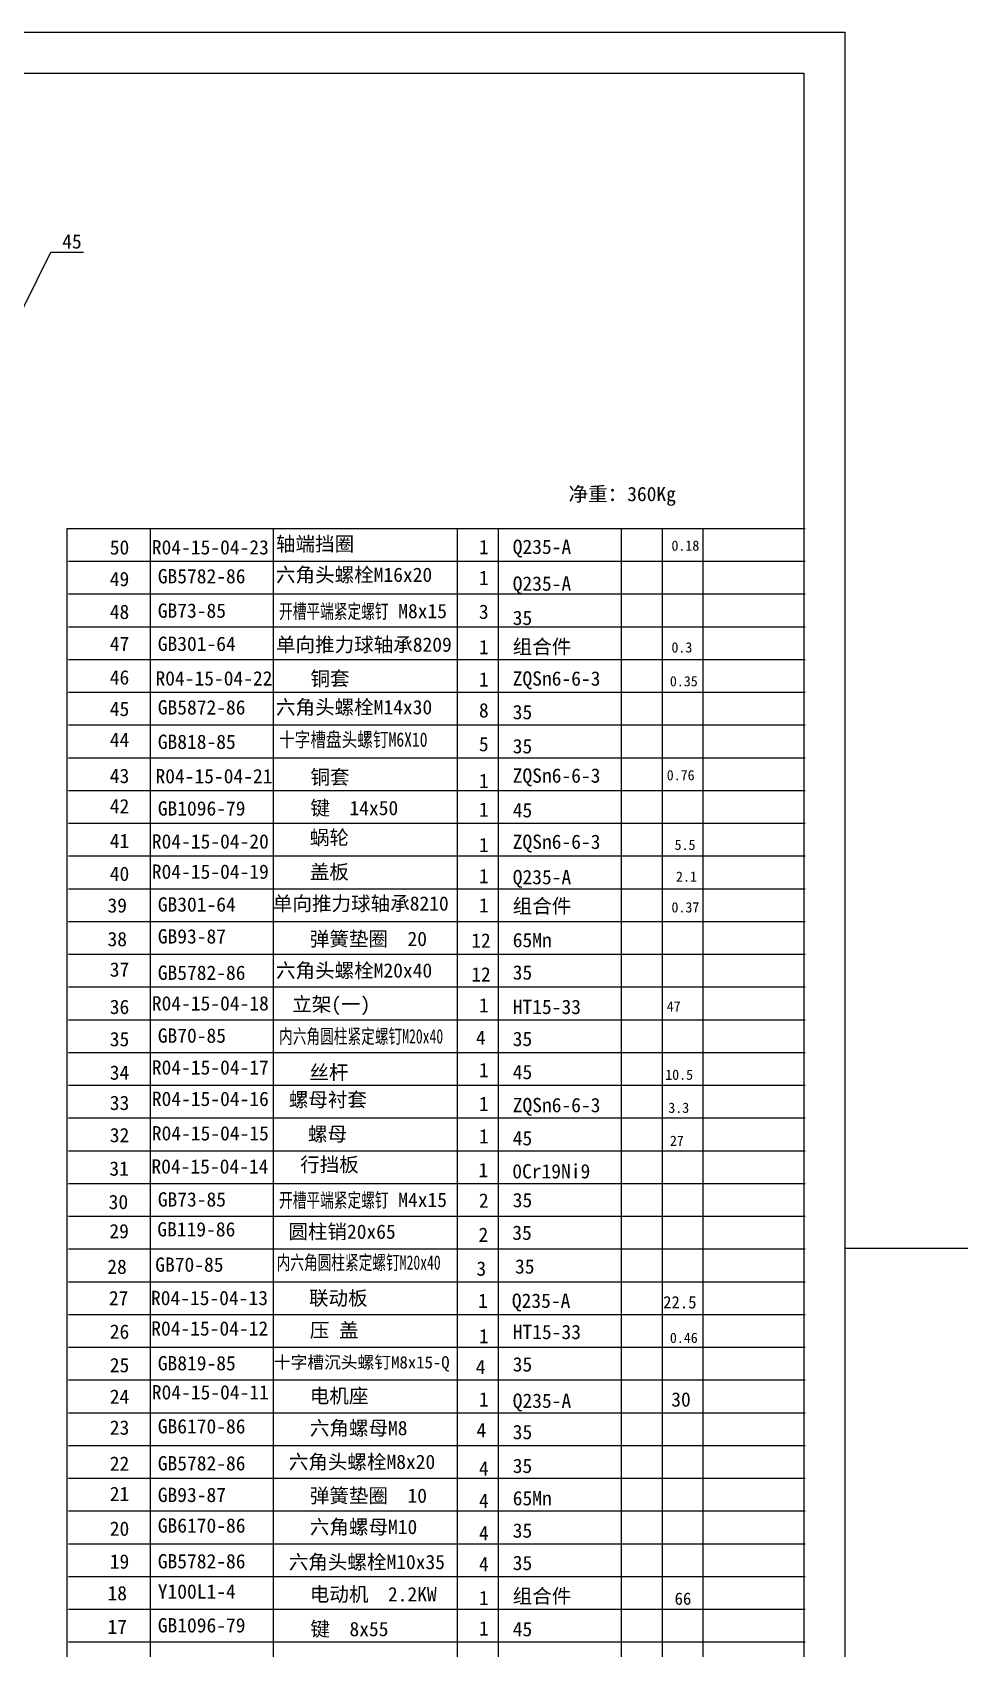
# Model space of a CAD drawing. Header units: millimetres. Extents: x 426 to 3129, y 89 to 2051.
# Drawn here: x 2443 to 3129, y 777 to 1961 of the extents above; entities that cross this region are included whole.
import ezdxf

# ---------------------------------------------------------------- set-up
doc = ezdxf.new("R2010")
doc.units = ezdxf.units.MM
doc.layers.add('3', color=5, linetype='Continuous')
doc.layers.add('TEXT', color=5, linetype='Continuous')
doc.styles.add('STYLE3', font='SimSun.ttf')

msp = doc.modelspace()

# ---------------------------------------------------------------- linework, layer by layer
for p, q in [((590.67769, 1931.0539), (3008.67769, 1931.0539)), ((3008.67769, 1931.0539), (3008.67769, 209.0539)), ((2468.67769, 1597.20564), (2468.67769, 1073.0539)), ((2468.67769, 1261.20564), (2468.67769, 713.0539)), ((2468.67769, 1117.20564), (2468.67769, 569.0539))]:
    msp.add_line(p, q)
at = {"layer": '3'}
for p, q in [((2319.5166, 1522.02967), (2456.76276, 1799.9924)), ((2456.76276, 1799.9924), (2480.76276, 1799.9924)), ((3038.67769, 1070.0539), (3128.67769, 1070.0539))]:
    msp.add_line(p, q, dxfattribs=at)
at = {"layer": 'TEXT'}
for p, q in [((515.67769, 1961.0539), (3038.67769, 1961.0539)), ((3038.67769, 1961.0539), (3038.67769, 179.0539)), ((3009.70192, 1597.20564), (2468.67769, 1597.20564)), ((2529.70192, 1597.20564), (2529.70192, 1225.20564)), ((2619.70192, 1597.20564), (2619.70192, 1225.20564)), ((2754.70192, 1597.20564), (2754.70192, 1225.20564)), ((2784.70192, 1597.20564), (2784.70192, 1225.20564)), ((2874.70192, 1597.20564), (2874.70192, 1225.20564)), ((2904.70192, 1597.20564), (2904.70192, 1243.20564)), ((2934.70192, 1597.20564), (2934.70192, 1225.20564)), ((3009.70192, 1573.20564), (2469.70192, 1573.20564)), ((3009.70192, 1549.20564), (2469.70192, 1549.20564)), ((3009.70192, 1525.20564), (2469.70192, 1525.20564)), ((3009.70192, 1501.20564), (2469.70192, 1501.20564)), ((3009.70192, 1477.20564), (2469.70192, 1477.20564)), ((3009.70192, 1453.20564), (2469.70192, 1453.20564)), ((3009.70192, 1429.20564), (2469.70192, 1429.20564)), ((3009.70192, 1405.20564), (2469.70192, 1405.20564)), ((3009.70192, 1381.20564), (2469.70192, 1381.20564)), ((3009.70192, 1357.20564), (2469.70192, 1357.20564)), ((3009.70192, 1357.20564), (2469.70192, 1357.20564)), ((3009.70192, 1333.20564), (2469.70192, 1333.20564)), ((3009.70192, 1309.20564), (2469.70192, 1309.20564)), ((3009.70192, 1285.20564), (2469.70192, 1285.20564)), ((3009.70192, 1261.20564), (2469.70192, 1261.20564)), ((2529.70192, 1261.20564), (2529.70192, 865.20564)), ((2619.70192, 1261.20564), (2619.70192, 865.20564)), ((2754.70192, 1261.20564), (2754.70192, 865.20564)), ((2784.70192, 1261.20564), (2784.70192, 865.20564)), ((2874.70192, 1261.20564), (2874.70192, 865.20564)), ((2904.70192, 1261.20564), (2904.70192, 883.20564)), ((2934.70192, 1261.20564), (2934.70192, 865.20564)), ((3009.70192, 1237.20564), (2469.70192, 1237.20564)), ((3009.70192, 1213.20564), (2469.70192, 1213.20564)), ((3009.70192, 1189.20564), (2469.70192, 1189.20564)), ((3009.70192, 1165.20564), (2469.70192, 1165.20564)), ((3009.70192, 1141.20564), (2469.70192, 1141.20564)), ((3009.70192, 1117.20564), (2469.70192, 1117.20564)), ((2529.70192, 1117.20564), (2529.70192, 721.20564)), ((2619.70192, 1117.20564), (2619.70192, 721.20564)), ((2754.70192, 1117.20564), (2754.70192, 721.20564)), ((2784.70192, 1117.20564), (2784.70192, 721.20564)), ((2874.70192, 1117.20564), (2874.70192, 721.20564)), ((2904.70192, 1117.20564), (2904.70192, 739.20564)), ((2934.70192, 1117.20564), (2934.70192, 721.20564)), ((3009.70192, 1093.20564), (2469.70192, 1093.20564)), ((3009.70192, 1069.20564), (2469.70192, 1069.20564)), ((3009.70192, 1045.20564), (2469.70192, 1045.20564)), ((3009.70192, 1021.20564), (2469.70192, 1021.20564)), ((3009.70192, 997.20564), (2469.70192, 997.20564)), ((3009.70192, 973.20564), (2469.70192, 973.20564)), ((3009.70192, 949.20564), (2469.70192, 949.20564)), ((3009.70192, 925.20564), (2469.70192, 925.20564)), ((3009.70192, 901.20564), (2469.70192, 901.20564)), ((3009.70192, 877.20564), (2469.70192, 877.20564)), ((3009.70192, 853.20564), (2469.70192, 853.20564)), ((3009.70192, 853.20564), (2469.70192, 853.20564)), ((3009.70192, 829.20564), (2469.70192, 829.20564)), ((3009.70192, 805.20564), (2469.70192, 805.20564)), ((3009.70192, 781.20564), (2469.70192, 781.20564))]:
    msp.add_line(p, q, dxfattribs=at)

# ---------------------------------------------------------------- texts
at = {"layer": '3', "char_height": 10.5, "attachment_point": 1}
for s, insert, width in [('\\f宋体|b0|i0|c134|p2;45', (2465.2159, 1813.09272), 21.6078), ('\\f宋体|b0|i0|c134|p2;R04-15-04-23', (2530.88347, 1588.90815), 80.5962), ('\\f宋体|b0|i0|c134|p2;Q235-A', (2795.31327, 1589.27496), 80.5962), ('\\f宋体|b0|i0|c134|p2;GB5782-86', (2535.22123, 1567.74138), 80.5962), ('\\f宋体|b0|i0|c134|p2;Q235-A', (2795.31327, 1562.3252), 80.5962), ('\\f宋体|b0|i0|c134|p2;GB73-85', (2535.22123, 1542.5014), 80.5962), ('\\f宋体|b0|i0|c134|p2;35', (2795.31327, 1537.19524), 80.5962), ('\\f宋体|b0|i0|c134|p2;GB301-64', (2535.22123, 1518.19623), 80.5962), ('\\f宋体|b0|i0|c134|p2;组合件', (2795.31327, 1516.07007), 80.5962), ('\\f宋体|b0|i0|c134|p2;R04-15-04-22', (2533.54478, 1492.87756), 80.5962), ('\\f宋体|b0|i0|c134|p2;ZQSn6-6-3', (2795.31327, 1492.76355), 80.5962), ('\\f宋体|b0|i0|c134|p2;GB5872-86', (2535.22123, 1471.61586), 80.5962), ('\\f宋体|b0|i0|c134|p2;35', (2795.31327, 1468.15286), 80.5962), ('\\f宋体|b0|i0|c134|p2;GB818-85', (2535.22123, 1446.37588), 80.5962), ('\\f宋体|b0|i0|c134|p2;35', (2795.31327, 1443.1761), 80.5962), ('\\f宋体|b0|i0|c134|p2;ZQSn6-6-3', (2795.31327, 1421.61632), 80.5962), ('\\f宋体|b0|i0|c134|p2;R04-15-04-21', (2533.54478, 1421.19367), 80.5962), ('\\f宋体|b0|i0|c134|p2;GB1096-79', (2535.22123, 1397.54563), 80.5962), ('\\f宋体|b0|i0|c134|p2;45', (2795.31327, 1396.26377), 80.5962), ('\\f宋体|b0|i0|c134|p2;R04-15-04-20', (2530.88347, 1373.35561), 80.5962), ('\\f宋体|b0|i0|c134|p2;ZQSn6-6-3', (2795.31327, 1373.10679), 80.5962), ('\\f宋体|b0|i0|c134|p2;R04-15-04-19', (2530.88347, 1351.2064), 80.5962), ('\\f宋体|b0|i0|c134|p2;Q235-A', (2795.31327, 1347.23496), 80.5962), ('\\f宋体|b0|i0|c134|p2;GB301-64', (2535.22123, 1327.16263), 80.5962), ('\\f宋体|b0|i0|c134|p2;组合件', (2795.31327, 1326.10116), 80.5962), ('\\f宋体|b0|i0|c134|p2;GB93-87', (2535.22123, 1303.79227), 80.5962), ('\\f宋体|b0|i0|c134|p2;65Mn', (2795.31327, 1301.06449), 80.5962), ('\\f宋体|b0|i0|c134|p2;GB5782-86', (2535.22123, 1277.15007), 80.5962), ('\\f宋体|b0|i0|c134|p2;35', (2795.31327, 1277.34875), 80.5962), ('\\f宋体|b0|i0|c134|p2;R04-15-04-18', (2530.88347, 1254.69511), 80.5962), ('\\f宋体|b0|i0|c134|p2;HT15-33', (2795.31327, 1252.09254), 80.5962), ('\\f宋体|b0|i0|c134|p2;GB70-85', (2535.22123, 1231.06138), 80.5962), ('\\f宋体|b0|i0|c134|p2;35', (2795.31327, 1228.65624), 80.5962), ('\\f宋体|b0|i0|c134|p2;R04-15-04-17', (2530.88347, 1207.73308), 80.5962), ('\\f宋体|b0|i0|c134|p2;45', (2795.31327, 1204.38174), 80.5962), ('\\f宋体|b0|i0|c134|p2;R04-15-04-16', (2530.88347, 1184.71959), 80.5962), ('\\f宋体|b0|i0|c134|p2;ZQSn6-6-3', (2795.31327, 1180.14671), 80.5962), ('\\f宋体|b0|i0|c134|p2;R04-15-04-15', (2530.88347, 1159.47961), 80.5962), ('\\f宋体|b0|i0|c134|p2;45', (2795.31327, 1155.87221), 80.5962), ('\\f宋体|b0|i0|c134|p2;R04-15-04-14', (2530.58811, 1135.17443), 80.5962), ('\\f宋体|b0|i0|c134|p2;0Cr19Ni9', (2795.01791, 1131.63718), 80.5962), ('\\f宋体|b0|i0|c134|p2;GB73-85', (2535.22123, 1110.99937), 80.5962), ('\\f宋体|b0|i0|c134|p2;35', (2795.31327, 1110.52664), 80.5962), ('\\f宋体|b0|i0|c134|p2;GB119-86', (2534.92587, 1089.13504), 80.5962), ('\\f宋体|b0|i0|c134|p2;35', (2795.01791, 1086.60184), 80.5962), ('\\f宋体|b0|i0|c134|p2;GB70-85', (2533.39621, 1063.22858), 80.5962), ('\\f宋体|b0|i0|c134|p2;35', (2797.00525, 1061.88222), 80.5962), ('\\f宋体|b0|i0|c134|p2;R04-15-04-13', (2530.25417, 1038.77683), 80.5962), ('\\f宋体|b0|i0|c134|p2;Q235-A', (2794.68397, 1036.77602), 80.5962), ('\\f宋体|b0|i0|c134|p2;R04-15-04-12', (2530.42459, 1016.44251), 80.5962), ('\\f宋体|b0|i0|c134|p2;HT15-33', (2795.31327, 1013.85681), 80.5962), ('\\f宋体|b0|i0|c134|p2;GB819-85', (2535.22123, 991.00063), 80.5962), ('\\f宋体|b0|i0|c134|p2;35', (2795.31327, 990.14133), 80.5962), ('\\f宋体|b0|i0|c134|p2;R04-15-04-11', (2530.88347, 969.66589), 80.5962), ('\\f宋体|b0|i0|c134|p2;Q235-A', (2795.31327, 963.47076), 80.5962), ('\\f宋体|b0|i0|c134|p2;GB6170-86', (2535.22123, 944.7273), 80.5962), ('\\f宋体|b0|i0|c134|p2;35', (2795.31327, 940.55388), 80.5962), ('\\f宋体|b0|i0|c134|p2;GB5782-86', (2535.22123, 917.65112), 80.5962), ('\\f宋体|b0|i0|c134|p2;35', (2795.31327, 915.76009), 80.5962), ('\\f宋体|b0|i0|c134|p2;GB93-87', (2535.22123, 894.47753), 80.5962), ('\\f宋体|b0|i0|c134|p2;65Mn', (2795.31327, 892.04422), 80.5962), ('\\f宋体|b0|i0|c134|p2;GB6170-86', (2535.22123, 872.04198), 80.5962), ('\\f宋体|b0|i0|c134|p2;35', (2795.31327, 868.32848), 80.5962), ('\\f宋体|b0|i0|c134|p2;GB5782-86', (2535.22123, 845.86718), 80.5962), ('\\f宋体|b0|i0|c134|p2;35', (2795.31327, 844.61273), 80.5962), ('\\f宋体|b0|i0|c134|p2;Y100\\f宋体|b0|i0|c0|p2;L1\\f宋体|b0|i0|c134|p2;-4', (2535.22123, 823.68041), 80.5962), ('\\f宋体|b0|i0|c134|p2;组合件', (2795.31327, 820.31885), 80.5962), ('\\f宋体|b0|i0|c134|p2;GB1096-79', (2535.22123, 798.90783), 80.5962), ('\\f宋体|b0|i0|c134|p2;45', (2795.31327, 796.1032), 80.5962)]:
    msp.add_mtext(s, dxfattribs=dict(at, insert=insert, width=width))
at = {"layer": 'TEXT'}
for s, height, p in [('50', 10.5, (2500.05527, 1578.32361)), ('1', 10.5, (2770.54729, 1578.62621)), ('0.18', 7.5, (2911.63165, 1581.15364)), ('49', 10.5, (2500.05527, 1555.19329)), ('1', 10.5, (2770.54729, 1555.98839)), ('48', 10.5, (2500.05527, 1531.11889)), ('3', 10.5, (2770.54729, 1531.1946)), ('47', 10.5, (2500.05527, 1507.64554)), ('1', 10.5, (2770.54729, 1505.32289)), ('0.3', 7.5, (2911.63165, 1506.55508)), ('46', 10.5, (2500.05527, 1483.09913)), ('1', 10.5, (2770.54729, 1481.60715)), ('0.35', 7.5, (2910.47885, 1481.77102)), ('45', 10.5, (2500.05527, 1459.96882)), ('8', 10.5, (2770.54729, 1458.96932)), ('44', 10.5, (2500.05527, 1437.31058)), ('5', 10.5, (2770.54729, 1434.17566)), ('43', 10.5, (2500.05527, 1410.87593)), ('1', 10.5, (2770.54729, 1407.22591)), ('0.76', 7.5, (2908.17282, 1412.89906)), ('42', 10.5, (2500.05527, 1388.6897)), ('1', 10.5, (2770.54729, 1386.1527)), ('41', 10.5, (2500.05527, 1363.23851)), ('1', 10.5, (2770.54729, 1360.28099)), ('5.5', 7.5, (2913.93768, 1361.89201)), ('40', 10.5, (2500.05527, 1339.16417)), ('1', 10.5, (2770.54729, 1337.46119)), ('2.1', 7.5, (2914.95279, 1338.54976)), ('39', 10.5, (2498.3704, 1315.96492)), ('1', 10.5, (2770.54729, 1316.08339)), ('0.37', 7.5, (2911.63187, 1316.07217)), ('38', 10.5, (2498.39691, 1291.30047)), ('12', 10.5, (2764.92012, 1290.21169)), ('37', 10.5, (2500.05527, 1268.9994)), ('12', 10.5, (2764.92012, 1265.4179)), ('36', 10.5, (2500.05527, 1241.5976)), ('1', 10.5, (2770.54729, 1242.7802)), ('47', 7.5, (2908.1726, 1243.45194)), ('35', 10.5, (2500.05527, 1217.99521)), ('4', 10.5, (2768.38883, 1219.06446)), ('34', 10.5, (2500.05527, 1193.4488)), ('1', 10.5, (2770.54729, 1195.34859)), ('10.5', 7.5, (2907.0485, 1193.39146)), ('33', 10.5, (2500.05527, 1171.26258)), ('1', 10.5, (2770.54729, 1170.55493)), ('3.3', 7.5, (2909.32584, 1169.18468)), ('32', 10.5, (2500.05527, 1147.66025)), ('1', 10.5, (2770.54729, 1146.83919)), ('27', 7.5, (2910.47863, 1144.97802)), ('31', 10.5, (2499.75991, 1123.11377)), ('1', 10.5, (2770.25193, 1122.0454)), ('30', 10.5, (2499.24014, 1098.64923)), ('2', 10.5, (2770.54729, 1099.69256)), ('29', 10.5, (2499.75991, 1077.26208)), ('2', 10.5, (2770.25193, 1074.61391)), ('28', 10.5, (2498.23026, 1051.19329)), ('3', 10.5, (2768.72228, 1049.82012)), ('27', 10.5, (2499.42597, 1028.19888)), ('1', 10.5, (2769.91799, 1026.21774)), ('22.5', 9, (2905.52723, 1025.88887)), ('26', 10.5, (2500.05527, 1003.64554)), ('1', 10.5, (2770.54729, 1000.34397)), ('0.46', 7.5, (2910.47863, 1000.60222)), ('25', 10.5, (2500.05527, 979.09913)), ('4', 10.5, (2768.23296, 977.70614)), ('24', 10.5, (2500.05527, 955.96882)), ('1', 10.5, (2770.54729, 953.9904)), ('30', 10.5, (2911.47566, 953.91772)), ('23', 10.5, (2500.05527, 933.31058)), ('4', 10.5, (2768.81149, 931.35271)), ('22', 10.5, (2500.05527, 906.87593)), ('4', 10.5, (2770.54729, 903.32503)), ('21', 10.5, (2500.05527, 884.6897)), ('4', 10.5, (2770.54729, 879.60929)), ('20', 10.5, (2500.05527, 859.23851)), ('4', 10.5, (2770.54729, 855.89355)), ('19', 10.5, (2500.05527, 835.16417)), ('4', 10.5, (2770.54729, 833.25572)), ('18', 10.5, (2498.3704, 811.96492)), ('1', 10.5, (2770.54729, 808.46194)), ('66', 9, (2913.93768, 808.68429)), ('17', 10.5, (2498.39691, 787.30047)), ('1', 10.5, (2770.54729, 786.15803))]:
    msp.add_text(s, height=height, dxfattribs=at).set_placement(p)
at = {"layer": 'TEXT', "style": 'STYLE3'}
for s, width, p in [('开槽平端紧定螺钉', 0.7, (2624.12163, 1531.48354)), ('十字槽盘头螺钉M6X10', 0.8, (2624.12163, 1437.49566)), ('内六角圆柱紧定螺钉M20x40', 0.7, (2624.12163, 1220.05027)), ('开槽平端紧定螺钉', 0.7, (2624.12163, 1099.98151)), ('内六角圆柱紧定螺钉M20x40', 0.7, (2622.29662, 1054.27866))]:
    msp.add_text(s, height=10.5, dxfattribs=dict(at, width=width)).set_placement(p)
at = {"layer": 'TEXT', "attachment_point": 1}
for s, insert, char_height, width in [('\\f宋体|b0|i0|c134|p2;净重：360\\f宋体|b0|i0|c0|p2;Kg', (2836.22605, 1627.96914), 10.5, 240), ('\\f宋体|b0|i0|c134|p2;轴端挡圈', (2621.83803, 1591.41581), 10.5, 240), ('\\f宋体|b0|i0|c134|p2;六角头螺栓\\f宋体|b0|i0|c0|p2;M16x20', (2621.83803, 1568.77812), 10.5, 240), ('\\f宋体|b0|i0|c134|p2;        M8x15', (2654.29367, 1542.19783), 10.5, 240), ('\\f宋体|b0|i0|c134|p2;单向推力球轴承8209', (2621.83803, 1517.6028), 10.5, 240), ('\\f宋体|b0|i0|c134|p2;铜套', (2647.09113, 1492.70575), 10.5, 120), ('\\f宋体|b0|i0|c134|p2;六角头螺栓\\f宋体|b0|i0|c0|p2;M14x30', (2621.83803, 1471.75906), 10.5, 240), ('\\f宋体|b0|i0|c134|p2;铜套', (2647.09113, 1420.48048), 10.5, 120), ('\\f宋体|b0|i0|c134|p2;键  \\f宋体|b0|i0|c0|p2;14x50', (2647.09113, 1397.84266), 10.5, 120), ('\\f宋体|b0|i0|c134|p2;蜗轮', (2646.63867, 1376.25452), 10.5, 120), ('\\f宋体|b0|i0|c134|p2;盖板', (2646.63867, 1351.01454), 10.5, 120), ('\\f宋体|b0|i0|c134|p2;单向推力球轴承8210', (2619.58716, 1327.87673), 10.5, 240), ('\\f宋体|b0|i0|c134|p2;弹簧垫圈  20', (2646.63867, 1301.93679), 10.5, 120), ('\\f宋体|b0|i0|c134|p2;六角头螺栓\\f宋体|b0|i0|c0|p2;M20x40', (2621.83803, 1278.79898), 10.5, 240), ('\\f宋体|b0|i0|c134|p2;立架\\f宋体|b0|i0|c0|p2;(\\f宋体|b0|i0|c134|p2;一\\f宋体|b0|i0|c0|p2;)', (2633.70935, 1254.0264), 10.5, 240), ('\\f宋体|b0|i0|c134|p2;丝杆', (2646.30573, 1204.12207), 10.5, 120), ('\\f宋体|b0|i0|c134|p2;螺母衬套', (2631.19671, 1184.16664), 10.5, 120), ('\\f宋体|b0|i0|c134|p2;螺母', (2645.22671, 1158.92666), 10.5, 120), ('\\f宋体|b0|i0|c134|p2;行挡板', (2639.5352, 1136.55405), 10.5, 120), ('\\f宋体|b0|i0|c134|p2;        M4x15', (2654.29367, 1110.69579), 10.5, 240), ('\\f宋体|b0|i0|c134|p2;圆柱销\\f宋体|b0|i0|c0|p2;20x65', (2630.90136, 1087.41336), 10.5, 120), ('\\f宋体|b0|i0|c134|p2;联动板', (2646.00937, 1038.70056), 10.5, 120), ('\\f宋体|b0|i0|c134|p2;压 盖', (2646.63867, 1015.18502), 10.5, 120), ('\\f宋体|b0|i0|c134|p2;十字槽沉头螺钉M8x15-Q', (2620.27195, 990.87984), 9, 150), ('\\f宋体|b0|i0|c134|p2;电机座', (2646.63867, 967.04208), 10.5, 120), ('\\f宋体|b0|i0|c134|p2;六角螺母\\f宋体|b0|i0|c0|p2;M8', (2646.63867, 943.45194), 10.5, 120), ('\\f宋体|b0|i0|c134|p2;六角头螺栓\\f宋体|b0|i0|c0|p2;M8x20', (2631.19671, 918.67936), 10.5, 120), ('\\f宋体|b0|i0|c134|p2;弹簧垫圈  10', (2646.63867, 893.90678), 10.5, 120), ('\\f宋体|b0|i0|c134|p2;六角螺母\\f宋体|b0|i0|c0|p2;M10', (2646.63867, 871.00382), 10.5, 120), ('\\f宋体|b0|i0|c134|p2;六角头螺栓\\f宋体|b0|i0|c0|p2;M10x35', (2631.19671, 845.29643), 10.5, 120), ('\\f宋体|b0|i0|c134|p2;电动机  2.2KW', (2646.63867, 821.66336), 10.5, 120), ('\\f宋体|b0|i0|c134|p2;键  \\f宋体|b0|i0|c0|p2;8x55', (2647.09113, 796.17778), 10.5, 120)]:
    msp.add_mtext(s, dxfattribs=dict(at, insert=insert, char_height=char_height, width=width))

doc.saveas('drawing.dxf')
